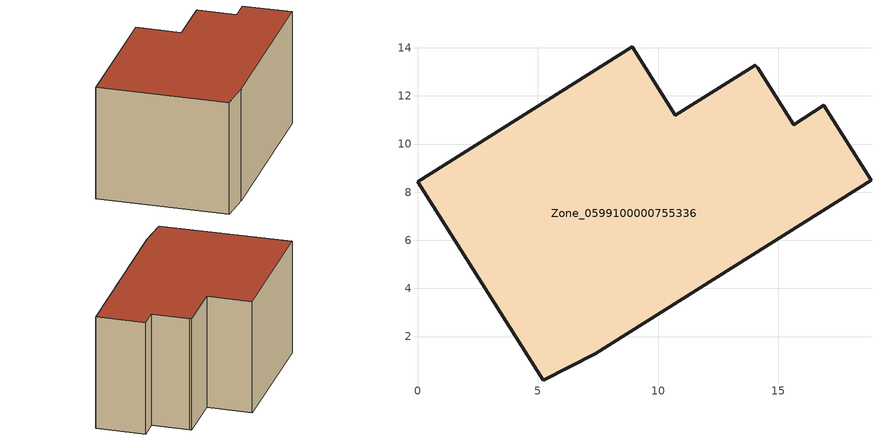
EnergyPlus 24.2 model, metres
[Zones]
Zone_0599100000755336
 floor ground (C_G): 10.7,11.19 14.03,13.27 14.14,13.18 15.63,10.8 16.89,11.6 18.85,8.49 7.38,1.28 5.24,0.18 0,8.44 8.92,14.05 z0
 wall outside (C_F): 16.89,11.6 15.63,10.8 14.14,13.18 14.03,13.27 10.7,11.19 8.92,14.05 0,8.44 5.24,0.18 7.38,1.28 18.85,8.49 16.89,11.6 z0:8.69
 roof outside (C_R): 14.03,13.27 10.7,11.19 8.92,14.05 0,8.44 5.24,0.18 7.38,1.28 18.85,8.49 16.89,11.6 15.63,10.8 14.14,13.18 z8.69
[BUILDING]
Pand.0599100000755336: North Axis=0; Terrain=City; Loads Convergence Tolerance Value=0.04; Temperature Convergence Tolerance Value=0.4; Solar Distribution=FullExterior; Maximum Number of Warmup Days=25; Minimum Number of Warmup Days=1
[Site:Location]
Rotterdam.The.Hague.AP_ZH_NLD Design_Conditions: Latitude=51.96; Longitude=4.45; Time Zone=1; Elevation=-4.5
[SITE:GROUNDTEMPERATURE:BUILDINGSURFACE]
18, 18, 18, 18, 18, 18, 18, 18, 18, 18, 18, 18
[MATERIAL] Thermal Absorptance=0.9; Solar Absorptance=0.7; Visible Absorptance=0.7
Name | Roughness | Thickness | Conductivity | Density | Specific Heat
G.D.2006-2014 | MediumSmooth | 0.15 | 0.06 | 540 | 1210
F.D.2006-2014 | Rough | 0.3 | 0.12 | 1920 | 840
R.D.2006-2014 | MediumRough | 0.2 | 0.08 | 1500 | 1000
[CONSTRUCTION]
C_G: G.D.2006-2014
C_F: F.D.2006-2014
C_R: R.D.2006-2014
[ZONE]
Zone_0599100000755336: Type=1; Multiplier=1; Ceiling Height=Autocalculate; Volume=Autocalculate; Floor Area=autocalculate; Part of Total Floor Area=Yes
[ZONEINFILTRATION:DESIGNFLOWRATE]
Infil_Zone_0599100000755336: Zone or ZoneList or Space or SpaceList=Zone_0599100000755336; Schedule=AlwaysOn; Design Flow Rate Calculation Method=Flow/Area; Flow Rate per Floor Area=0.0021; Constant Term Coefficient=1; Temperature Term Coefficient=0; Velocity Term Coefficient=0; Velocity Squared Term Coefficient=0
[HVACTEMPLATE:ZONE:IDEALLOADSAIRSYSTEM]
Zone_0599100000755336: Maximum Heating Supply Air Temperature=50; Minimum Cooling Supply Air Temperature=13; Maximum Heating Supply Air Humidity Ratio=0.0156; Minimum Cooling Supply Air Humidity Ratio=0.0077; Heating Limit=NoLimit; Cooling Limit=NoLimit; Dehumidification Control Type=ConstantSensibleHeatRatio; Cooling Sensible Heat Ratio=0.7; Dehumidification Setpoint=60; Humidification Control Type=None; Humidification Setpoint=30; Outdoor Air Method=None; Outdoor Air Flow Rate per Person=0.00944; Outdoor Air Flow Rate per Zone Floor Area=0; Outdoor Air Flow Rate per Zone=0; Demand Controlled Ventilation Type=None; Outdoor Air Economizer Type=NoEconomizer; Heat Recovery Type=None; Sensible Heat Recovery Effectiveness=0.7; Latent Heat Recovery Effectiveness=0.65
[ZONECONTROL:THERMOSTAT]
ThermostatControl_Zone_0599100000755336: Zone or ZoneList=Zone_0599100000755336; Control Type Schedule=DualSetpointControlType; Control 1=Thermostat_Zone_0599100000755336; Temperature Difference Between Cutout And Setpoint=0
[THERMOSTATSETPOINT:DUALSETPOINT]
Thermostat_Zone_0599100000755336: Heating Setpoint Temperature Schedule=HeatingSetpoint_Zone_0599100000755336; Cooling Setpoint Temperature Schedule=CoolingSetpoint_Zone_0599100000755336
[SCHEDULE:COMPACT]
HeatingSetpoint_Zone_0599100000755336: Through: 12/31, For: AllDays, Until: 24:00, 21
CoolingSetpoint_Zone_0599100000755336: Through: 12/31, For: AllDays, Until: 24:00, 24
DualSetpointControlType: Through: 12/31, For: AllDays, Until: 24:00, 4
AlwaysOn: Through: 12/31, For: AllDays, Until: 24:00, 1
